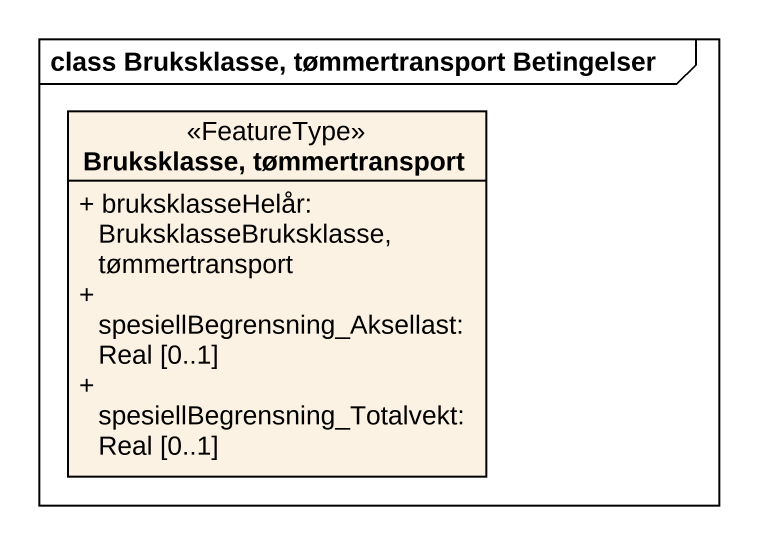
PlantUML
@startuml
mainframe class Bruksklasse, tømmertransport Betingelser
hide circle
hide empty members
skinparam classAttributeIconSize 0
class "Bruksklasse, tømmertransport" as Bruksklasse_tømmertransport <<FeatureType>> {
  + bruksklasseHelår: BruksklasseBruksklasse, tømmertransport
  + spesiellBegrensning_Aksellast: Real [0..1]
  + spesiellBegrensning_Totalvekt: Real [0..1]
}
@enduml
